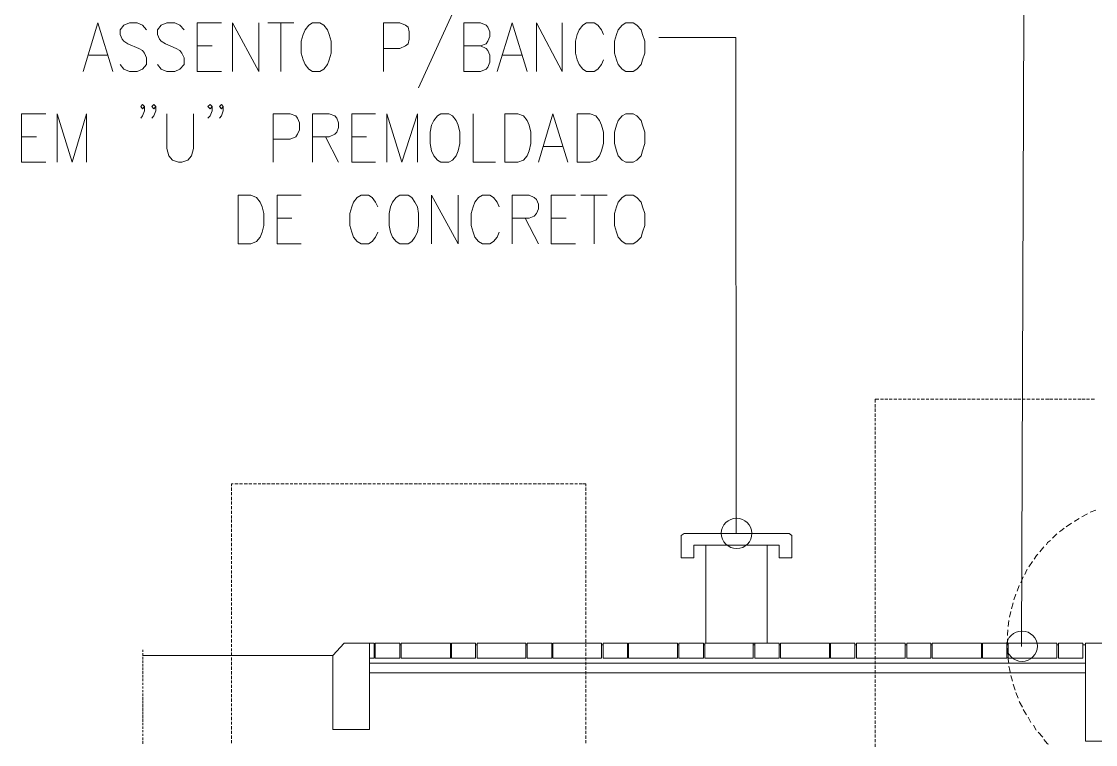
# Model space of a CAD drawing. Header units: millimetres. Extents: x 2928 to 3112, y 1220 to 1280.
# Drawn here: x 3052.144 to 3056.533, y 1233.968 to 1236.924 of the extents above; entities that cross this region are included whole.
import ezdxf

# ---------------------------------------------------------------- set-up
doc = ezdxf.new("R2010")
doc.units = ezdxf.units.MM

msp = doc.modelspace()

# ---------------------------------------------------------------- linework, layer by layer
at = {"color": 253, "linetype": 'Continuous', "lineweight": 5, "true_color": 0x9a9a9a}
for points in [[(3056.23129, 1234.36865), (3056.24452, 1238.05374), (3055.91207, 1238.05374)], [(3055.06522, 1234.83011), (3055.06357, 1236.8579), (3054.74931, 1236.8579)]]:
    msp.add_lwpolyline(points, dxfattribs=at)
at = {"color": 7, "linetype": 'Continuous', "lineweight": 20, "true_color": 0x000007}
for points in [[(3053.90578, 1236.95714), (3053.76684, 1236.65281), (3053.76684, 1236.65281)], [(3052.39569, 1236.71897), (3052.45689, 1236.9191), (3052.51808, 1236.71897)], [(3052.65536, 1236.88933), (3052.63882, 1236.90918), (3052.61732, 1236.9191), (3052.5859, 1236.9191), (3052.56274, 1236.90918), (3052.54785, 1236.88933), (3052.54785, 1236.87113), (3052.55612, 1236.85129), (3052.56274, 1236.84302), (3052.57928, 1236.83309), (3052.62394, 1236.81324), (3052.63882, 1236.80497), (3052.64709, 1236.79505), (3052.65536, 1236.7752), (3052.65536, 1236.74874), (3052.63882, 1236.72889), (3052.61732, 1236.71897), (3052.5859, 1236.71897), (3052.56274, 1236.72889), (3052.54785, 1236.74874)], [(3052.80918, 1236.88933), (3052.79099, 1236.90918), (3052.77114, 1236.9191), (3052.73806, 1236.9191), (3052.71491, 1236.90918), (3052.70002, 1236.88933), (3052.70002, 1236.87113), (3052.70829, 1236.85129), (3052.71491, 1236.84302), (3052.7331, 1236.83309), (3052.7761, 1236.81324), (3052.79099, 1236.80497), (3052.79926, 1236.79505), (3052.80918, 1236.7752), (3052.80918, 1236.74874), (3052.79099, 1236.72889), (3052.77114, 1236.71897), (3052.73806, 1236.71897), (3052.71491, 1236.72889), (3052.70002, 1236.74874)], [(3052.86211, 1236.71897), (3052.86211, 1236.9191), (3052.96135, 1236.9191)], [(3053.00601, 1236.71897), (3053.00601, 1236.9191), (3053.11352, 1236.71897), (3053.11352, 1236.9191)], [(3053.15156, 1236.9191), (3053.25742, 1236.9191), (3053.25742, 1236.9191)], [(3053.20449, 1236.9191), (3053.20449, 1236.71897), (3053.20449, 1236.71897)], [(3053.62295, 1236.71897), (3053.62295, 1236.9191), (3053.69076, 1236.9191), (3053.71392, 1236.90918), (3053.72384, 1236.90091), (3053.7288, 1236.88106), (3053.7288, 1236.85129), (3053.72384, 1236.83309), (3053.71392, 1236.82482), (3053.69076, 1236.81324), (3053.62295, 1236.81324)], [(3054.0199, 1236.82482), (3054.04306, 1236.81324), (3054.04968, 1236.80497), (3054.05795, 1236.78678), (3054.05795, 1236.75701), (3054.04968, 1236.73716), (3054.04306, 1236.72889), (3054.0199, 1236.71897), (3053.95209, 1236.71897), (3053.95209, 1236.9191), (3054.0199, 1236.9191), (3054.04306, 1236.90918), (3054.04968, 1236.90091), (3054.05795, 1236.88106), (3054.05795, 1236.86286), (3054.04968, 1236.84302), (3054.04306, 1236.83309), (3054.0199, 1236.82482), (3053.95209, 1236.82482)], [(3054.08772, 1236.71897), (3054.14892, 1236.9191), (3054.21011, 1236.71897)], [(3054.24815, 1236.71897), (3054.24815, 1236.9191), (3054.35401, 1236.71897), (3054.35401, 1236.9191)], [(3054.52272, 1236.87113), (3054.51445, 1236.88933), (3054.49956, 1236.90918), (3054.48467, 1236.9191), (3054.45325, 1236.9191), (3054.43836, 1236.90918), (3054.42348, 1236.88933), (3054.41521, 1236.87113), (3054.40859, 1236.84302), (3054.40859, 1236.79505), (3054.41521, 1236.76693), (3054.42348, 1236.74874), (3054.43836, 1236.72889), (3054.45325, 1236.71897), (3054.48467, 1236.71897), (3054.49956, 1236.72889), (3054.51445, 1236.74874), (3054.52272, 1236.76693)], [(3052.86211, 1236.82482), (3052.92331, 1236.82482), (3052.92331, 1236.82482)], [(3052.41884, 1236.78678), (3052.49493, 1236.78678), (3052.49493, 1236.78678)], [(3054.11087, 1236.78678), (3054.18696, 1236.78678), (3054.18696, 1236.78678)], [(3052.86211, 1236.71897), (3052.96135, 1236.71897), (3052.96135, 1236.71897)], [(3052.64709, 1236.57672), (3052.63882, 1236.5668), (3052.63221, 1236.57672), (3052.63882, 1236.58499), (3052.64709, 1236.57672), (3052.64709, 1236.55853), (3052.63882, 1236.53868), (3052.63221, 1236.52876)], [(3052.69341, 1236.57672), (3052.68514, 1236.5668), (3052.67687, 1236.57672), (3052.68514, 1236.58499), (3052.69341, 1236.57672), (3052.69341, 1236.55853), (3052.68514, 1236.53868), (3052.67687, 1236.52876)], [(3052.92331, 1236.57672), (3052.91504, 1236.5668), (3052.90512, 1236.57672), (3052.91504, 1236.58499), (3052.92331, 1236.57672), (3052.92331, 1236.55853), (3052.91504, 1236.53868), (3052.90512, 1236.52876)], [(3052.96797, 1236.57672), (3052.96135, 1236.5668), (3052.95308, 1236.57672), (3052.96135, 1236.58499), (3052.96797, 1236.57672), (3052.96797, 1236.55853), (3052.96135, 1236.53868), (3052.95308, 1236.52876)], [(3052.14428, 1236.34847), (3052.14428, 1236.54695), (3052.24352, 1236.54695)], [(3052.28983, 1236.34847), (3052.28983, 1236.54695), (3052.35103, 1236.34847), (3052.41057, 1236.54695), (3052.41057, 1236.34847)], [(3052.73806, 1236.54695), (3052.73806, 1236.40471), (3052.74633, 1236.37494), (3052.76122, 1236.35674), (3052.78603, 1236.34847), (3052.79926, 1236.34847), (3052.82407, 1236.35674), (3052.83896, 1236.37494), (3052.84723, 1236.40471), (3052.84723, 1236.54695)], [(3053.17306, 1236.34847), (3053.17306, 1236.54695), (3053.24253, 1236.54695), (3053.26569, 1236.53868), (3053.2723, 1236.52876), (3053.28057, 1236.50891), (3053.28057, 1236.48079), (3053.2723, 1236.4626), (3053.26569, 1236.45267), (3053.24253, 1236.44275), (3053.17306, 1236.44275)], [(3053.3335, 1236.34847), (3053.3335, 1236.54695), (3053.40131, 1236.54695), (3053.42447, 1236.53868), (3053.43274, 1236.52876), (3053.43935, 1236.50891), (3053.43935, 1236.49072), (3053.43274, 1236.47087), (3053.42447, 1236.4626), (3053.40131, 1236.45267), (3053.3335, 1236.45267)], [(3053.49394, 1236.34847), (3053.49394, 1236.54695), (3053.59152, 1236.54695)], [(3053.63783, 1236.34847), (3053.63783, 1236.54695), (3053.69903, 1236.34847), (3053.76188, 1236.54695), (3053.76188, 1236.34847)], [(3053.99013, 1236.54695), (3053.99013, 1236.34847), (3054.0811, 1236.34847)], [(3054.25642, 1236.34847), (3054.31597, 1236.54695), (3054.37717, 1236.34847)], [(3052.14428, 1236.45267), (3052.20548, 1236.45267), (3052.20548, 1236.45267)], [(3053.38643, 1236.45267), (3053.43935, 1236.34847), (3053.43935, 1236.34847)], [(3053.49394, 1236.45267), (3053.55348, 1236.45267), (3053.55348, 1236.45267)], [(3054.27793, 1236.41298), (3054.35401, 1236.41298), (3054.35401, 1236.41298)], [(3052.14428, 1236.34847), (3052.24352, 1236.34847), (3052.24352, 1236.34847)], [(3053.49394, 1236.34847), (3053.59152, 1236.34847), (3053.59152, 1236.34847)], [(3053.1896, 1236.01437), (3053.1896, 1236.2145), (3053.28719, 1236.2145)], [(3053.59979, 1236.16653), (3053.59152, 1236.18473), (3053.57664, 1236.20458), (3053.56175, 1236.2145), (3053.53198, 1236.2145), (3053.51544, 1236.20458), (3053.50055, 1236.18473), (3053.49394, 1236.16653), (3053.48567, 1236.13842), (3053.48567, 1236.09045), (3053.49394, 1236.06233), (3053.50055, 1236.04249), (3053.51544, 1236.02429), (3053.53198, 1236.01437), (3053.56175, 1236.01437), (3053.57664, 1236.02429), (3053.59152, 1236.04249), (3053.59979, 1236.06233)], [(3053.81977, 1236.01437), (3053.81977, 1236.2145), (3053.92893, 1236.01437), (3053.92893, 1236.2145)], [(3054.09599, 1236.16653), (3054.08772, 1236.18473), (3054.07283, 1236.20458), (3054.05795, 1236.2145), (3054.02817, 1236.2145), (3054.01163, 1236.20458), (3053.99675, 1236.18473), (3053.99013, 1236.16653), (3053.98186, 1236.13842), (3053.98186, 1236.09045), (3053.99013, 1236.06233), (3053.99675, 1236.04249), (3054.01163, 1236.02429), (3054.02817, 1236.01437), (3054.05795, 1236.01437), (3054.07283, 1236.02429), (3054.08772, 1236.04249), (3054.09599, 1236.06233)], [(3054.14892, 1236.01437), (3054.14892, 1236.2145), (3054.21838, 1236.2145), (3054.23988, 1236.20458), (3054.24815, 1236.19631), (3054.25642, 1236.17646), (3054.25642, 1236.15826), (3054.24815, 1236.13842), (3054.23988, 1236.12849), (3054.21838, 1236.12022), (3054.14892, 1236.12022)], [(3054.30935, 1236.01437), (3054.30935, 1236.2145), (3054.40859, 1236.2145)], [(3054.43009, 1236.2145), (3054.5376, 1236.2145), (3054.5376, 1236.2145)], [(3054.48467, 1236.2145), (3054.48467, 1236.01437), (3054.48467, 1236.01437)], [(3053.1896, 1236.12022), (3053.24915, 1236.12022), (3053.24915, 1236.12022)], [(3054.20184, 1236.12022), (3054.25642, 1236.01437), (3054.25642, 1236.01437)], [(3054.30935, 1236.12022), (3054.37055, 1236.12022), (3054.37055, 1236.12022)], [(3053.1896, 1236.01437), (3053.28719, 1236.01437), (3053.28719, 1236.01437)], [(3054.30935, 1236.01437), (3054.40859, 1236.01437), (3054.40859, 1236.01437)], [(3055.63254, 1235.366), (3055.63254, 1235.37924), (3055.64743, 1235.37924)], [(3055.65404, 1235.37924), (3055.66728, 1235.37924), (3055.66728, 1235.37924)], [(3055.67224, 1235.37924), (3055.68382, 1235.37924), (3055.68382, 1235.37924)], [(3055.69043, 1235.37924), (3055.70201, 1235.37924), (3055.70201, 1235.37924)], [(3055.70863, 1235.37924), (3055.72186, 1235.37924), (3055.72186, 1235.37924)], [(3055.72847, 1235.37924), (3055.74005, 1235.37924), (3055.74005, 1235.37924)], [(3055.74667, 1235.37924), (3055.7599, 1235.37924), (3055.7599, 1235.37924)], [(3055.76652, 1235.37924), (3055.77809, 1235.37924), (3055.77809, 1235.37924)], [(3055.78471, 1235.37924), (3055.79794, 1235.37924), (3055.79794, 1235.37924)], [(3055.80456, 1235.37924), (3055.81448, 1235.37924), (3055.81448, 1235.37924)], [(3055.8211, 1235.37924), (3055.83433, 1235.37924), (3055.83433, 1235.37924)], [(3055.84095, 1235.37924), (3055.85252, 1235.37924), (3055.85252, 1235.37924)], [(3055.85914, 1235.37924), (3055.87237, 1235.37924), (3055.87237, 1235.37924)], [(3055.87899, 1235.37924), (3055.89056, 1235.37924), (3055.89056, 1235.37924)], [(3055.89718, 1235.37924), (3055.91041, 1235.37924), (3055.91041, 1235.37924)], [(3055.91703, 1235.37924), (3055.92861, 1235.37924), (3055.92861, 1235.37924)], [(3055.93522, 1235.37924), (3055.9468, 1235.37924), (3055.9468, 1235.37924)], [(3055.95176, 1235.37924), (3055.96499, 1235.37924), (3055.96499, 1235.37924)], [(3055.97161, 1235.37924), (3055.98484, 1235.37924), (3055.98484, 1235.37924)], [(3055.9898, 1235.37924), (3056.00304, 1235.37924), (3056.00304, 1235.37924)], [(3056.00965, 1235.37924), (3056.02288, 1235.37924), (3056.02288, 1235.37924)], [(3056.02785, 1235.37924), (3056.04108, 1235.37924), (3056.04108, 1235.37924)], [(3056.04769, 1235.37924), (3056.06093, 1235.37924), (3056.06093, 1235.37924)], [(3056.06754, 1235.37924), (3056.07747, 1235.37924), (3056.07747, 1235.37924)], [(3056.08408, 1235.37924), (3056.09566, 1235.37924), (3056.09566, 1235.37924)], [(3056.10228, 1235.37924), (3056.11551, 1235.37924), (3056.11551, 1235.37924)], [(3056.12212, 1235.37924), (3056.1337, 1235.37924), (3056.1337, 1235.37924)], [(3056.14032, 1235.37924), (3056.15355, 1235.37924), (3056.15355, 1235.37924)], [(3056.16017, 1235.37924), (3056.1734, 1235.37924), (3056.1734, 1235.37924)], [(3056.17836, 1235.37924), (3056.19159, 1235.37924), (3056.19159, 1235.37924)], [(3056.19821, 1235.37924), (3056.21144, 1235.37924), (3056.21144, 1235.37924)], [(3056.21475, 1235.37924), (3056.22798, 1235.37924), (3056.22798, 1235.37924)], [(3056.23459, 1235.37924), (3056.24617, 1235.37924), (3056.24617, 1235.37924)], [(3056.25279, 1235.37924), (3056.26602, 1235.37924), (3056.26602, 1235.37924)], [(3056.27264, 1235.37924), (3056.28421, 1235.37924), (3056.28421, 1235.37924)], [(3056.29083, 1235.37924), (3056.30406, 1235.37924), (3056.30406, 1235.37924)], [(3056.31068, 1235.37924), (3056.32226, 1235.37924), (3056.32226, 1235.37924)], [(3056.32887, 1235.37924), (3056.3421, 1235.37924), (3056.3421, 1235.37924)], [(3056.34541, 1235.37924), (3056.35864, 1235.37924), (3056.35864, 1235.37924)], [(3056.36526, 1235.37924), (3056.37849, 1235.37924), (3056.37849, 1235.37924)], [(3056.38511, 1235.37924), (3056.39669, 1235.37924), (3056.39669, 1235.37924)], [(3056.4033, 1235.37924), (3056.41653, 1235.37924), (3056.41653, 1235.37924)], [(3056.42315, 1235.37924), (3056.43473, 1235.37924), (3056.43473, 1235.37924)], [(3056.44134, 1235.37924), (3056.45457, 1235.37924), (3056.45457, 1235.37924)], [(3056.46119, 1235.37924), (3056.47277, 1235.37924), (3056.47277, 1235.37924)], [(3056.47773, 1235.37924), (3056.49096, 1235.37924), (3056.49096, 1235.37924)], [(3056.49592, 1235.37924), (3056.50916, 1235.37924), (3056.50916, 1235.37924)], [(3056.51577, 1235.37924), (3056.529, 1235.37924), (3056.529, 1235.37924)], [(3055.63254, 1235.34616), (3055.63254, 1235.35939), (3055.63254, 1235.35939)], [(3055.63254, 1235.32796), (3055.63254, 1235.34119), (3055.63254, 1235.34119)], [(3055.63254, 1235.30811), (3055.63254, 1235.32135), (3055.63254, 1235.32135)], [(3055.63254, 1235.28992), (3055.63254, 1235.3015), (3055.63254, 1235.3015)], [(3055.63254, 1235.27338), (3055.63254, 1235.2833), (3055.63254, 1235.2833)], [(3055.63254, 1235.25353), (3055.63254, 1235.26676), (3055.63254, 1235.26676)], [(3055.63254, 1235.23534), (3055.63254, 1235.24692), (3055.63254, 1235.24692)], [(3055.63254, 1235.21549), (3055.63254, 1235.22872), (3055.63254, 1235.22872)], [(3055.63254, 1235.19564), (3055.63254, 1235.20888), (3055.63254, 1235.20888)], [(3055.63254, 1235.17745), (3055.63254, 1235.19068), (3055.63254, 1235.19068)], [(3055.63254, 1235.1576), (3055.63254, 1235.17083), (3055.63254, 1235.17083)], [(3055.63254, 1235.14106), (3055.63254, 1235.15264), (3055.63254, 1235.15264)], [(3055.63254, 1235.12287), (3055.63254, 1235.13445), (3055.63254, 1235.13445)], [(3055.63254, 1235.10302), (3055.63254, 1235.11625), (3055.63254, 1235.11625)], [(3055.63254, 1235.08483), (3055.63254, 1235.0964), (3055.63254, 1235.0964)], [(3055.63254, 1235.06498), (3055.63254, 1235.07821), (3055.63254, 1235.07821)], [(3053.0027, 1235.02363), (3053.0027, 1235.03355), (3053.00932, 1235.03355)], [(3053.01593, 1235.03355), (3053.02917, 1235.03355), (3053.02917, 1235.03355)], [(3053.03578, 1235.03355), (3053.04736, 1235.03355), (3053.04736, 1235.03355)], [(3053.05397, 1235.03355), (3053.06721, 1235.03355), (3053.06721, 1235.03355)], [(3053.07382, 1235.03355), (3053.0854, 1235.03355), (3053.0854, 1235.03355)], [(3053.09202, 1235.03355), (3053.10525, 1235.03355), (3053.10525, 1235.03355)], [(3053.11186, 1235.03355), (3053.12179, 1235.03355), (3053.12179, 1235.03355)], [(3053.1284, 1235.03355), (3053.14164, 1235.03355), (3053.14164, 1235.03355)], [(3053.1466, 1235.03355), (3053.15983, 1235.03355), (3053.15983, 1235.03355)], [(3053.16645, 1235.03355), (3053.17968, 1235.03355), (3053.17968, 1235.03355)], [(3053.18464, 1235.03355), (3053.19787, 1235.03355), (3053.19787, 1235.03355)], [(3053.20449, 1235.03355), (3053.21772, 1235.03355), (3053.21772, 1235.03355)], [(3053.22268, 1235.03355), (3053.23591, 1235.03355), (3053.23591, 1235.03355)], [(3053.24253, 1235.03355), (3053.25245, 1235.03355), (3053.25245, 1235.03355)], [(3053.25907, 1235.03355), (3053.2723, 1235.03355), (3053.2723, 1235.03355)], [(3053.27892, 1235.03355), (3053.2905, 1235.03355), (3053.2905, 1235.03355)], [(3053.29711, 1235.03355), (3053.31034, 1235.03355), (3053.31034, 1235.03355)], [(3053.31696, 1235.03355), (3053.32854, 1235.03355), (3053.32854, 1235.03355)], [(3053.33515, 1235.03355), (3053.34838, 1235.03355), (3053.34838, 1235.03355)], [(3053.355, 1235.03355), (3053.36823, 1235.03355), (3053.36823, 1235.03355)], [(3053.37319, 1235.03355), (3053.38477, 1235.03355), (3053.38477, 1235.03355)], [(3053.39139, 1235.03355), (3053.40297, 1235.03355), (3053.40297, 1235.03355)], [(3053.40958, 1235.03355), (3053.42281, 1235.03355), (3053.42281, 1235.03355)], [(3053.42943, 1235.03355), (3053.44101, 1235.03355), (3053.44101, 1235.03355)], [(3053.44762, 1235.03355), (3053.46086, 1235.03355), (3053.46086, 1235.03355)], [(3053.46747, 1235.03355), (3053.47905, 1235.03355), (3053.47905, 1235.03355)], [(3053.48567, 1235.03355), (3053.4989, 1235.03355), (3053.4989, 1235.03355)], [(3053.50551, 1235.03355), (3053.51544, 1235.03355), (3053.51544, 1235.03355)], [(3053.52205, 1235.03355), (3053.53529, 1235.03355), (3053.53529, 1235.03355)], [(3053.54025, 1235.03355), (3053.55348, 1235.03355), (3053.55348, 1235.03355)], [(3053.5601, 1235.03355), (3053.57333, 1235.03355), (3053.57333, 1235.03355)], [(3053.57994, 1235.03355), (3053.59152, 1235.03355), (3053.59152, 1235.03355)], [(3053.59814, 1235.03355), (3053.61137, 1235.03355), (3053.61137, 1235.03355)], [(3053.61798, 1235.03355), (3053.62956, 1235.03355), (3053.62956, 1235.03355)], [(3053.63618, 1235.03355), (3053.6461, 1235.03355), (3053.6461, 1235.03355)], [(3053.65272, 1235.03355), (3053.66595, 1235.03355), (3053.66595, 1235.03355)], [(3053.67257, 1235.03355), (3053.6858, 1235.03355), (3053.6858, 1235.03355)], [(3053.69076, 1235.03355), (3053.70399, 1235.03355), (3053.70399, 1235.03355)], [(3053.71061, 1235.03355), (3053.72384, 1235.03355), (3053.72384, 1235.03355)], [(3053.7288, 1235.03355), (3053.74203, 1235.03355), (3053.74203, 1235.03355)], [(3053.74865, 1235.03355), (3053.76188, 1235.03355), (3053.76188, 1235.03355)], [(3053.76684, 1235.03355), (3053.77842, 1235.03355), (3053.77842, 1235.03355)], [(3053.78504, 1235.03355), (3053.79662, 1235.03355), (3053.79662, 1235.03355)], [(3053.80323, 1235.03355), (3053.81646, 1235.03355), (3053.81646, 1235.03355)], [(3053.82308, 1235.03355), (3053.83466, 1235.03355), (3053.83466, 1235.03355)], [(3053.84127, 1235.03355), (3053.85451, 1235.03355), (3053.85451, 1235.03355)], [(3053.86112, 1235.03355), (3053.8727, 1235.03355), (3053.8727, 1235.03355)], [(3053.87932, 1235.03355), (3053.89255, 1235.03355), (3053.89255, 1235.03355)], [(3053.89916, 1235.03355), (3053.90909, 1235.03355), (3053.90909, 1235.03355)], [(3053.9157, 1235.03355), (3053.92893, 1235.03355), (3053.92893, 1235.03355)], [(3053.93555, 1235.03355), (3053.94713, 1235.03355), (3053.94713, 1235.03355)], [(3053.95374, 1235.03355), (3053.96698, 1235.03355), (3053.96698, 1235.03355)], [(3053.97359, 1235.03355), (3053.98517, 1235.03355), (3053.98517, 1235.03355)], [(3053.99179, 1235.03355), (3054.00502, 1235.03355), (3054.00502, 1235.03355)], [(3054.01163, 1235.03355), (3054.02321, 1235.03355), (3054.02321, 1235.03355)], [(3054.02983, 1235.03355), (3054.04141, 1235.03355), (3054.04141, 1235.03355)], [(3054.04637, 1235.03355), (3054.0596, 1235.03355), (3054.0596, 1235.03355)], [(3054.06622, 1235.03355), (3054.07945, 1235.03355), (3054.07945, 1235.03355)], [(3054.08441, 1235.03355), (3054.09764, 1235.03355), (3054.09764, 1235.03355)], [(3054.10426, 1235.03355), (3054.11749, 1235.03355), (3054.11749, 1235.03355)], [(3054.12245, 1235.03355), (3054.13568, 1235.03355), (3054.13568, 1235.03355)], [(3054.1423, 1235.03355), (3054.15553, 1235.03355), (3054.15553, 1235.03355)], [(3054.16215, 1235.03355), (3054.17207, 1235.03355), (3054.17207, 1235.03355)], [(3054.17869, 1235.03355), (3054.19026, 1235.03355), (3054.19026, 1235.03355)], [(3054.19688, 1235.03355), (3054.21011, 1235.03355), (3054.21011, 1235.03355)], [(3054.21673, 1235.03355), (3054.22831, 1235.03355), (3054.22831, 1235.03355)], [(3054.23492, 1235.03355), (3054.24815, 1235.03355), (3054.24815, 1235.03355)], [(3054.25477, 1235.03355), (3054.268, 1235.03355), (3054.268, 1235.03355)], [(3054.27296, 1235.03355), (3054.2862, 1235.03355), (3054.2862, 1235.03355)], [(3054.29281, 1235.03355), (3054.30604, 1235.03355), (3054.30604, 1235.03355)], [(3054.30935, 1235.03355), (3054.32258, 1235.03355), (3054.32258, 1235.03355)], [(3054.3292, 1235.03355), (3054.34078, 1235.03355), (3054.34078, 1235.03355)], [(3054.34739, 1235.03355), (3054.36063, 1235.03355), (3054.36063, 1235.03355)], [(3054.36724, 1235.03355), (3054.37882, 1235.03355), (3054.37882, 1235.03355)], [(3054.38544, 1235.03355), (3054.39867, 1235.03355), (3054.39867, 1235.03355)], [(3054.40528, 1235.03355), (3054.41686, 1235.03355), (3054.41686, 1235.03355)], [(3054.42348, 1235.03355), (3054.43671, 1235.03355), (3054.43671, 1235.03355)], [(3054.44002, 1235.03355), (3054.44994, 1235.03355), (3054.44994, 1235.03355)], [(3054.44994, 1235.03355), (3054.44994, 1235.02363), (3054.44994, 1235.02363)], [(3055.63254, 1235.04678), (3055.63254, 1235.05836), (3055.63254, 1235.05836)], [(3055.63254, 1235.02694), (3055.63254, 1235.04017), (3055.63254, 1235.04017)], [(3053.0027, 1235.00543), (3053.0027, 1235.01867), (3053.0027, 1235.01867)], [(3053.0027, 1234.98724), (3053.0027, 1234.99882), (3053.0027, 1234.99882)], [(3054.44994, 1235.01867), (3054.44994, 1235.00543), (3054.44994, 1235.00543)], [(3054.44994, 1234.99882), (3054.44994, 1234.98724), (3054.44994, 1234.98724)], [(3055.63254, 1235.0104), (3055.63254, 1235.02032), (3055.63254, 1235.02032)], [(3055.63254, 1234.99055), (3055.63254, 1235.00378), (3055.63254, 1235.00378)], [(3055.63254, 1234.97235), (3055.63254, 1234.98393), (3055.63254, 1234.98393)], [(3053.0027, 1234.96739), (3053.0027, 1234.98062), (3053.0027, 1234.98062)], [(3053.0027, 1234.9492), (3053.0027, 1234.96078), (3053.0027, 1234.96078)], [(3053.0027, 1234.92935), (3053.0027, 1234.94258), (3053.0027, 1234.94258)], [(3054.44994, 1234.98062), (3054.44994, 1234.96739), (3054.44994, 1234.96739)], [(3054.44994, 1234.96078), (3054.44994, 1234.9492), (3054.44994, 1234.9492)], [(3054.44994, 1234.94258), (3054.44994, 1234.92935), (3054.44994, 1234.92935)], [(3055.63254, 1234.95251), (3055.63254, 1234.96574), (3055.63254, 1234.96574)], [(3055.63254, 1234.93431), (3055.63254, 1234.94589), (3055.63254, 1234.94589)], [(3053.0027, 1234.91116), (3053.0027, 1234.92274), (3053.0027, 1234.92274)], [(3053.0027, 1234.89131), (3053.0027, 1234.90454), (3053.0027, 1234.90454)], [(3054.44994, 1234.92274), (3054.44994, 1234.91116), (3054.44994, 1234.91116)], [(3054.44994, 1234.90454), (3054.44994, 1234.89131), (3054.44994, 1234.89131)], [(3055.63254, 1234.91447), (3055.63254, 1234.9277), (3055.63254, 1234.9277)], [(3055.63254, 1234.89627), (3055.63254, 1234.90785), (3055.63254, 1234.90785)], [(3056.50089, 1234.91116), (3056.47773, 1234.89793), (3056.47773, 1234.89793)], [(3056.53397, 1234.92604), (3056.51081, 1234.91777), (3056.51081, 1234.91777)], [(3053.0027, 1234.87477), (3053.0027, 1234.888), (3053.0027, 1234.888)], [(3053.0027, 1234.85492), (3053.0027, 1234.86815), (3053.0027, 1234.86815)], [(3053.0027, 1234.83673), (3053.0027, 1234.84996), (3053.0027, 1234.84996)], [(3054.44994, 1234.888), (3054.44994, 1234.87477), (3054.44994, 1234.87477)], [(3054.44994, 1234.86815), (3054.44994, 1234.85492), (3054.44994, 1234.85492)], [(3054.44994, 1234.84996), (3054.44994, 1234.83673), (3054.44994, 1234.83673)], [(3055.63254, 1234.87808), (3055.63254, 1234.88966), (3055.63254, 1234.88966)], [(3055.63254, 1234.85988), (3055.63254, 1234.87312), (3055.63254, 1234.87312)], [(3055.63254, 1234.84004), (3055.63254, 1234.85327), (3055.63254, 1234.85327)], [(3056.40496, 1234.85161), (3056.39007, 1234.84004), (3056.38511, 1234.83673)], [(3056.43473, 1234.87312), (3056.41323, 1234.85823), (3056.41323, 1234.85823)], [(3056.46615, 1234.89131), (3056.44796, 1234.88139), (3056.4463, 1234.88139)], [(3053.0027, 1234.81688), (3053.0027, 1234.83011), (3053.0027, 1234.83011)], [(3053.0027, 1234.79869), (3053.0027, 1234.81192), (3053.0027, 1234.81192)], [(3054.44994, 1234.83011), (3054.44994, 1234.81688), (3054.44994, 1234.81688)], [(3054.44994, 1234.81192), (3054.44994, 1234.79869), (3054.44994, 1234.79869)], [(3055.63254, 1234.82184), (3055.63254, 1234.83507), (3055.63254, 1234.83507)], [(3055.63254, 1234.80199), (3055.63254, 1234.81523), (3055.63254, 1234.81523)], [(3056.37518, 1234.82846), (3056.35699, 1234.81192), (3056.35699, 1234.81192)], [(3053.0027, 1234.77884), (3053.0027, 1234.79207), (3053.0027, 1234.79207)], [(3053.0027, 1234.76064), (3053.0027, 1234.77222), (3053.0027, 1234.77222)], [(3054.44994, 1234.79207), (3054.44994, 1234.77884), (3054.44994, 1234.77884)], [(3054.44994, 1234.77222), (3054.44994, 1234.76064), (3054.44994, 1234.76064)], [(3055.63254, 1234.7838), (3055.63254, 1234.79703), (3055.63254, 1234.79703)], [(3055.63254, 1234.76395), (3055.63254, 1234.77718), (3055.63254, 1234.77718)], [(3056.32226, 1234.77553), (3056.30572, 1234.75568), (3056.30572, 1234.75568)], [(3056.34872, 1234.80199), (3056.33714, 1234.79372), (3056.33218, 1234.7838)], [(3053.0027, 1234.7441), (3053.0027, 1234.75403), (3053.0027, 1234.75403)], [(3053.0027, 1234.72426), (3053.0027, 1234.73749), (3053.0027, 1234.73749)], [(3053.0027, 1234.70606), (3053.0027, 1234.71764), (3053.0027, 1234.71764)], [(3054.44994, 1234.75403), (3054.44994, 1234.7441), (3054.44994, 1234.7441)], [(3054.44994, 1234.73749), (3054.44994, 1234.72426), (3054.44994, 1234.72426)], [(3054.44994, 1234.71764), (3054.44994, 1234.70606), (3054.44994, 1234.70606)], [(3055.63254, 1234.74741), (3055.63254, 1234.75899), (3055.63254, 1234.75899)], [(3055.63254, 1234.72922), (3055.63254, 1234.7408), (3055.63254, 1234.7408)], [(3055.63254, 1234.70937), (3055.63254, 1234.7226), (3055.63254, 1234.7226)], [(3056.29745, 1234.74576), (3056.29248, 1234.7408), (3056.28256, 1234.72591)], [(3053.0027, 1234.68621), (3053.0027, 1234.69945), (3053.0027, 1234.69945)], [(3053.0027, 1234.66637), (3053.0027, 1234.6796), (3053.0027, 1234.6796)], [(3054.44994, 1234.69945), (3054.44994, 1234.68621), (3054.44994, 1234.68621)], [(3054.44994, 1234.6796), (3054.44994, 1234.66637), (3054.44994, 1234.66637)], [(3055.63254, 1234.69118), (3055.63254, 1234.70275), (3055.63254, 1234.70275)], [(3055.63254, 1234.67133), (3055.63254, 1234.68456), (3055.63254, 1234.68456)], [(3056.25444, 1234.68456), (3056.25279, 1234.68125), (3056.24452, 1234.66306)], [(3056.27594, 1234.71599), (3056.26106, 1234.69448), (3056.26106, 1234.69448)], [(3053.0027, 1234.64817), (3053.0027, 1234.6614), (3053.0027, 1234.6614)], [(3053.0027, 1234.62833), (3053.0027, 1234.64156), (3053.0027, 1234.64156)], [(3054.44994, 1234.6614), (3054.44994, 1234.64817), (3054.44994, 1234.64817)], [(3054.44994, 1234.64156), (3054.44994, 1234.62833), (3054.44994, 1234.62833)], [(3055.63254, 1234.65313), (3055.63254, 1234.66471), (3055.63254, 1234.66471)], [(3055.63254, 1234.63329), (3055.63254, 1234.64652), (3055.63254, 1234.64652)], [(3056.2379, 1234.65313), (3056.22798, 1234.62833), (3056.22798, 1234.62833)], [(3053.0027, 1234.61179), (3053.0027, 1234.62336), (3053.0027, 1234.62336)], [(3053.0027, 1234.59359), (3053.0027, 1234.60517), (3053.0027, 1234.60517)], [(3053.0027, 1234.57374), (3053.0027, 1234.58698), (3053.0027, 1234.58698)], [(3054.44994, 1234.62336), (3054.44994, 1234.61179), (3054.44994, 1234.61179)], [(3054.44994, 1234.60517), (3054.44994, 1234.59359), (3054.44994, 1234.59359)], [(3054.44994, 1234.58698), (3054.44994, 1234.57374), (3054.44994, 1234.57374)], [(3055.63254, 1234.61344), (3055.63254, 1234.62667), (3055.63254, 1234.62667)], [(3055.63254, 1234.5969), (3055.63254, 1234.61013), (3055.63254, 1234.61013)], [(3055.63254, 1234.57871), (3055.63254, 1234.59028), (3055.63254, 1234.59028)], [(3056.22136, 1234.6184), (3056.21309, 1234.59525), (3056.21309, 1234.59525)], [(3053.0027, 1234.55555), (3053.0027, 1234.56713), (3053.0027, 1234.56713)], [(3053.0027, 1234.5357), (3053.0027, 1234.54893), (3053.0027, 1234.54893)], [(3054.44994, 1234.56713), (3054.44994, 1234.55555), (3054.44994, 1234.55555)], [(3054.44994, 1234.54893), (3054.44994, 1234.5357), (3054.44994, 1234.5357)], [(3055.63254, 1234.55886), (3055.63254, 1234.57209), (3055.63254, 1234.57209)], [(3055.63254, 1234.54066), (3055.63254, 1234.55224), (3055.63254, 1234.55224)], [(3056.19655, 1234.54728), (3056.18994, 1234.52247), (3056.18994, 1234.52247)], [(3056.20813, 1234.58201), (3056.19986, 1234.55886), (3056.19986, 1234.55886)], [(3053.0027, 1234.51751), (3053.0027, 1234.52909), (3053.0027, 1234.52909)], [(3053.0027, 1234.49766), (3053.0027, 1234.51089), (3053.0027, 1234.51089)], [(3054.44994, 1234.52909), (3054.44994, 1234.51751), (3054.44994, 1234.51751)], [(3054.44994, 1234.51089), (3054.44994, 1234.49766), (3054.44994, 1234.49766)], [(3055.63254, 1234.52082), (3055.63254, 1234.53405), (3055.63254, 1234.53405)], [(3055.63254, 1234.50262), (3055.63254, 1234.5142), (3055.63254, 1234.5142)], [(3056.18663, 1234.51089), (3056.18167, 1234.48774), (3056.18167, 1234.48774)], [(3053.0027, 1234.48112), (3053.0027, 1234.49104), (3053.0027, 1234.49104)], [(3053.0027, 1234.46127), (3053.0027, 1234.4745), (3053.0027, 1234.4745)], [(3053.0027, 1234.44308), (3053.0027, 1234.45466), (3053.0027, 1234.45466)], [(3054.44994, 1234.49104), (3054.44994, 1234.48112), (3054.44994, 1234.48112)], [(3054.44994, 1234.4745), (3054.44994, 1234.46127), (3054.44994, 1234.46127)], [(3054.44994, 1234.45466), (3054.44994, 1234.44308), (3054.44994, 1234.44308)], [(3055.63254, 1234.48277), (3055.63254, 1234.49601), (3055.63254, 1234.49601)], [(3055.63254, 1234.46623), (3055.63254, 1234.47947), (3055.63254, 1234.47947)], [(3055.63254, 1234.44639), (3055.63254, 1234.45962), (3055.63254, 1234.45962)], [(3056.17836, 1234.4745), (3056.1767, 1234.44969), (3056.1767, 1234.44969)], [(3053.0027, 1234.42323), (3053.0027, 1234.43646), (3053.0027, 1234.43646)], [(3053.0027, 1234.40504), (3053.0027, 1234.41661), (3053.0027, 1234.41661)], [(3054.44994, 1234.43646), (3054.44994, 1234.42323), (3054.44994, 1234.42323)], [(3054.44994, 1234.41661), (3054.44994, 1234.40504), (3054.44994, 1234.40504)], [(3055.63254, 1234.42819), (3055.63254, 1234.44142), (3055.63254, 1234.44142)], [(3055.63254, 1234.40834), (3055.63254, 1234.42158), (3055.63254, 1234.42158)], [(3056.17505, 1234.43646), (3056.1734, 1234.41661), (3056.1734, 1234.41331)], [(3052.64048, 1234.33226), (3053.4162, 1234.33226), (3053.4162, 1234.02958), (3053.56671, 1234.02958), (3053.56671, 1234.38188), (3053.46251, 1234.38188), (3053.4162, 1234.33226)], [(3053.0027, 1234.38519), (3053.0027, 1234.39842), (3053.0027, 1234.39842)], [(3053.0027, 1234.36699), (3053.0027, 1234.37857), (3053.0027, 1234.37857)], [(3054.44994, 1234.39842), (3054.44994, 1234.38519), (3054.44994, 1234.38519)], [(3054.44994, 1234.37857), (3054.44994, 1234.36699), (3054.44994, 1234.36699)], [(3055.63254, 1234.39015), (3055.63254, 1234.40173), (3055.63254, 1234.40173)], [(3055.63254, 1234.3703), (3055.63254, 1234.38353), (3055.63254, 1234.38353)], [(3056.1734, 1234.40007), (3056.1734, 1234.37526), (3056.1734, 1234.37526)], [(3053.0027, 1234.3488), (3053.0027, 1234.36038), (3053.0027, 1234.36038)], [(3053.0027, 1234.33061), (3053.0027, 1234.34384), (3053.0027, 1234.34384)], [(3053.0027, 1234.31076), (3053.0027, 1234.32399), (3053.0027, 1234.32399)], [(3054.44994, 1234.36038), (3054.44994, 1234.3488), (3054.44994, 1234.3488)], [(3054.44994, 1234.34384), (3054.44994, 1234.33061), (3054.44994, 1234.33061)], [(3054.44994, 1234.32399), (3054.44994, 1234.31076), (3054.44994, 1234.31076)], [(3055.63254, 1234.35211), (3055.63254, 1234.36369), (3055.63254, 1234.36369)], [(3055.63254, 1234.33557), (3055.63254, 1234.34715), (3055.63254, 1234.34715)], [(3055.63254, 1234.31572), (3055.63254, 1234.32895), (3055.63254, 1234.32895)], [(3056.1734, 1234.36203), (3056.1734, 1234.34715), (3056.17505, 1234.33722)], [(3056.17505, 1234.32399), (3056.17836, 1234.30084), (3056.17836, 1234.30084)], [(3053.0027, 1234.29257), (3053.0027, 1234.3058), (3053.0027, 1234.3058)], [(3053.0027, 1234.27272), (3053.0027, 1234.28595), (3053.0027, 1234.28595)], [(3054.44994, 1234.3058), (3054.44994, 1234.29257), (3054.44994, 1234.29257)], [(3054.44994, 1234.28595), (3054.44994, 1234.27272), (3054.44994, 1234.27272)], [(3055.63254, 1234.29587), (3055.63254, 1234.30911), (3055.63254, 1234.30911)], [(3055.63254, 1234.27768), (3055.63254, 1234.29091), (3055.63254, 1234.29091)], [(3056.17836, 1234.2876), (3056.18167, 1234.27768), (3056.18497, 1234.26279)], [(3053.0027, 1234.25452), (3053.0027, 1234.26776), (3053.0027, 1234.26776)], [(3053.0027, 1234.23468), (3053.0027, 1234.24791), (3053.0027, 1234.24791)], [(3054.44994, 1234.26776), (3054.44994, 1234.25452), (3054.44994, 1234.25452)], [(3054.44994, 1234.24791), (3054.44994, 1234.23468), (3054.44994, 1234.23468)], [(3055.63254, 1234.25783), (3055.63254, 1234.27106), (3055.63254, 1234.27106)], [(3055.63254, 1234.23964), (3055.63254, 1234.25287), (3055.63254, 1234.25287)], [(3056.18663, 1234.24956), (3056.19324, 1234.22641), (3056.19324, 1234.22641)], [(3053.0027, 1234.21814), (3053.0027, 1234.22971), (3053.0027, 1234.22971)], [(3053.0027, 1234.19994), (3053.0027, 1234.21152), (3053.0027, 1234.21152)], [(3053.0027, 1234.18009), (3053.0027, 1234.19333), (3053.0027, 1234.19333)], [(3054.44994, 1234.22971), (3054.44994, 1234.21814), (3054.44994, 1234.21814)], [(3054.44994, 1234.21152), (3054.44994, 1234.19994), (3054.44994, 1234.19994)], [(3054.44994, 1234.19333), (3054.44994, 1234.18009), (3054.44994, 1234.18009)], [(3055.63254, 1234.21979), (3055.63254, 1234.23302), (3055.63254, 1234.23302)], [(3055.63254, 1234.20325), (3055.63254, 1234.21483), (3055.63254, 1234.21483)], [(3055.63254, 1234.18506), (3055.63254, 1234.19663), (3055.63254, 1234.19663)], [(3056.19655, 1234.21483), (3056.19821, 1234.20987), (3056.20482, 1234.19002)], [(3053.0027, 1234.1619), (3053.0027, 1234.17348), (3053.0027, 1234.17348)], [(3053.0027, 1234.14205), (3053.0027, 1234.15528), (3053.0027, 1234.15528)], [(3054.44994, 1234.17348), (3054.44994, 1234.1619), (3054.44994, 1234.1619)], [(3054.44994, 1234.15528), (3054.44994, 1234.14205), (3054.44994, 1234.14205)], [(3055.63254, 1234.16521), (3055.63254, 1234.17844), (3055.63254, 1234.17844)], [(3055.63254, 1234.14701), (3055.63254, 1234.15859), (3055.63254, 1234.15859)], [(3056.20813, 1234.18009), (3056.2164, 1234.15694), (3056.2164, 1234.15694)], [(3053.0027, 1234.12386), (3053.0027, 1234.13544), (3053.0027, 1234.13544)], [(3053.0027, 1234.10401), (3053.0027, 1234.11724), (3053.0027, 1234.11724)], [(3054.44994, 1234.13544), (3054.44994, 1234.12386), (3054.44994, 1234.12386)], [(3054.44994, 1234.11724), (3054.44994, 1234.10401), (3054.44994, 1234.10401)], [(3055.63254, 1234.12717), (3055.63254, 1234.1404), (3055.63254, 1234.1404)], [(3055.63254, 1234.10897), (3055.63254, 1234.12055), (3055.63254, 1234.12055)], [(3056.22136, 1234.14371), (3056.23459, 1234.12055), (3056.23459, 1234.12055)], [(3056.2379, 1234.11063), (3056.25113, 1234.08912), (3056.25113, 1234.08912)], [(3053.0027, 1234.08747), (3053.0027, 1234.09739), (3053.0027, 1234.09739)], [(3053.0027, 1234.06762), (3053.0027, 1234.08085), (3053.0027, 1234.08085)], [(3053.0027, 1234.04943), (3053.0027, 1234.06101), (3053.0027, 1234.06101)], [(3054.44994, 1234.09739), (3054.44994, 1234.08747), (3054.44994, 1234.08747)], [(3054.44994, 1234.08085), (3054.44994, 1234.06762), (3054.44994, 1234.06762)], [(3054.44994, 1234.06101), (3054.44994, 1234.04943), (3054.44994, 1234.04943)], [(3055.63254, 1234.08912), (3055.63254, 1234.10236), (3055.63254, 1234.10236)], [(3055.63254, 1234.07259), (3055.63254, 1234.08251), (3055.63254, 1234.08251)], [(3055.63254, 1234.05274), (3055.63254, 1234.06597), (3055.63254, 1234.06597)], [(3056.25775, 1234.0792), (3056.26933, 1234.0577), (3056.26933, 1234.0577)], [(3053.0027, 1234.02958), (3053.0027, 1234.04281), (3053.0027, 1234.04281)], [(3053.0027, 1234.01139), (3053.0027, 1234.02297), (3053.0027, 1234.02297)], [(3054.44994, 1234.04281), (3054.44994, 1234.02958), (3054.44994, 1234.02958)], [(3054.44994, 1234.02297), (3054.44994, 1234.01139), (3054.44994, 1234.01139)], [(3055.63254, 1234.03454), (3055.63254, 1234.04612), (3055.63254, 1234.04612)], [(3055.63254, 1234.0147), (3055.63254, 1234.02793), (3055.63254, 1234.02793)], [(3056.27925, 1234.04612), (3056.29083, 1234.02627), (3056.29083, 1234.02627)], [(3056.2991, 1234.018), (3056.31729, 1233.99816), (3056.31729, 1233.99816)], [(3053.0027, 1233.99154), (3053.0027, 1234.00477), (3053.0027, 1234.00477)], [(3053.0027, 1233.97335), (3053.0027, 1233.98492), (3053.0027, 1233.98492)], [(3054.44994, 1234.00477), (3054.44994, 1233.99154), (3054.44994, 1233.99154)], [(3054.44994, 1233.98492), (3054.44994, 1233.97335), (3054.44994, 1233.97335)], [(3055.63254, 1233.9965), (3055.63254, 1234.00808), (3055.63254, 1234.00808)], [(3055.63254, 1233.97665), (3055.63254, 1233.98989), (3055.63254, 1233.98989)], [(3056.32226, 1233.98823), (3056.33714, 1233.97004), (3056.34045, 1233.96838)], [(3055.63254, 1233.95846), (3055.63254, 1233.97004), (3055.63254, 1233.97004)]]:
    msp.add_lwpolyline(points, dxfattribs=at)
for points in [[(3053.3335, 1236.9191), (3053.31861, 1236.90918), (3053.30373, 1236.88933), (3053.29546, 1236.87113), (3053.28719, 1236.84302), (3053.28719, 1236.79505), (3053.29546, 1236.76693), (3053.30373, 1236.74874), (3053.31861, 1236.72889), (3053.3335, 1236.71897), (3053.36327, 1236.71897), (3053.37981, 1236.72889), (3053.3947, 1236.74874), (3053.40131, 1236.76693), (3053.40958, 1236.79505), (3053.40958, 1236.84302), (3053.40131, 1236.87113), (3053.3947, 1236.88933), (3053.37981, 1236.90918), (3053.36327, 1236.9191)], [(3054.61369, 1236.9191), (3054.5988, 1236.90918), (3054.58226, 1236.88933), (3054.57564, 1236.87113), (3054.56737, 1236.84302), (3054.56737, 1236.79505), (3054.57564, 1236.76693), (3054.58226, 1236.74874), (3054.5988, 1236.72889), (3054.61369, 1236.71897), (3054.64346, 1236.71897), (3054.65834, 1236.72889), (3054.67654, 1236.74874), (3054.6815, 1236.76693), (3054.69142, 1236.79505), (3054.69142, 1236.84302), (3054.6815, 1236.87113), (3054.67654, 1236.88933), (3054.65834, 1236.90918), (3054.64346, 1236.9191)], [(3053.85781, 1236.54695), (3053.84458, 1236.53868), (3053.8297, 1236.51883), (3053.81977, 1236.50064), (3053.81481, 1236.47087), (3053.81481, 1236.42456), (3053.81977, 1236.39478), (3053.8297, 1236.37494), (3053.84458, 1236.35674), (3053.85781, 1236.34847), (3053.89089, 1236.34847), (3053.90578, 1236.35674), (3053.92066, 1236.37494), (3053.92893, 1236.39478), (3053.93555, 1236.42456), (3053.93555, 1236.47087), (3053.92893, 1236.50064), (3053.92066, 1236.51883), (3053.90578, 1236.53868), (3053.89089, 1236.54695)], [(3054.11914, 1236.34847), (3054.11914, 1236.54695), (3054.17207, 1236.54695), (3054.19523, 1236.53868), (3054.21011, 1236.51883), (3054.21838, 1236.50064), (3054.225, 1236.47087), (3054.225, 1236.42456), (3054.21838, 1236.39478), (3054.21011, 1236.37494), (3054.19523, 1236.35674), (3054.17207, 1236.34847)], [(3054.41521, 1236.34847), (3054.41521, 1236.54695), (3054.46813, 1236.54695), (3054.49129, 1236.53868), (3054.50618, 1236.51883), (3054.51445, 1236.50064), (3054.52272, 1236.47087), (3054.52272, 1236.42456), (3054.51445, 1236.39478), (3054.50618, 1236.37494), (3054.49129, 1236.35674), (3054.46813, 1236.34847)], [(3054.61369, 1236.54695), (3054.5988, 1236.53868), (3054.58226, 1236.51883), (3054.57564, 1236.50064), (3054.56737, 1236.47087), (3054.56737, 1236.42456), (3054.57564, 1236.39478), (3054.58226, 1236.37494), (3054.5988, 1236.35674), (3054.61369, 1236.34847), (3054.64346, 1236.34847), (3054.65834, 1236.35674), (3054.67654, 1236.37494), (3054.6815, 1236.39478), (3054.69142, 1236.42456), (3054.69142, 1236.47087), (3054.6815, 1236.50064), (3054.67654, 1236.51883), (3054.65834, 1236.53868), (3054.64346, 1236.54695)], [(3053.02917, 1236.01437), (3053.02917, 1236.2145), (3053.08209, 1236.2145), (3053.10525, 1236.20458), (3053.12013, 1236.18473), (3053.1284, 1236.16653), (3053.13502, 1236.13842), (3053.13502, 1236.09045), (3053.1284, 1236.06233), (3053.12013, 1236.04249), (3053.10525, 1236.02429), (3053.08209, 1236.01437)], [(3053.69076, 1236.2145), (3053.67587, 1236.20458), (3053.66099, 1236.18473), (3053.65272, 1236.16653), (3053.6461, 1236.13842), (3053.6461, 1236.09045), (3053.65272, 1236.06233), (3053.66099, 1236.04249), (3053.67587, 1236.02429), (3053.69076, 1236.01437), (3053.72384, 1236.01437), (3053.73873, 1236.02429), (3053.75196, 1236.04249), (3053.76188, 1236.06233), (3053.76684, 1236.09045), (3053.76684, 1236.13842), (3053.76188, 1236.16653), (3053.75196, 1236.18473), (3053.73873, 1236.20458), (3053.72384, 1236.2145)], [(3054.61369, 1236.2145), (3054.5988, 1236.20458), (3054.58226, 1236.18473), (3054.57564, 1236.16653), (3054.56737, 1236.13842), (3054.56737, 1236.09045), (3054.57564, 1236.06233), (3054.58226, 1236.04249), (3054.5988, 1236.02429), (3054.61369, 1236.01437), (3054.64346, 1236.01437), (3054.65834, 1236.02429), (3054.67654, 1236.04249), (3054.6815, 1236.06233), (3054.69142, 1236.09045), (3054.69142, 1236.13842), (3054.6815, 1236.16653), (3054.67654, 1236.18473), (3054.65834, 1236.20458), (3054.64346, 1236.2145)], [(3056.89288, 1233.98162), (3056.49262, 1233.98162), (3056.49262, 1234.38188), (3056.89288, 1234.38188)]]:
    msp.add_lwpolyline(points, close=True, dxfattribs=at)
at = {"color": 253, "linetype": 'Continuous', "lineweight": 5, "true_color": 0x9a9a9a}
for points in [[(3055.2819, 1234.83011), (3054.85186, 1234.83011), (3054.84028, 1234.82184), (3054.84028, 1234.73087), (3054.89156, 1234.73087), (3054.89156, 1234.78215), (3055.24055, 1234.78215), (3055.24055, 1234.73087), (3055.29182, 1234.73087), (3055.29182, 1234.82184)], [(3054.94118, 1234.78215), (3055.19093, 1234.78215), (3055.19093, 1234.38188), (3054.94118, 1234.38188)]]:
    msp.add_lwpolyline(points, close=True, dxfattribs=at)
at = {"color": 252, "linetype": 'Continuous', "lineweight": 13, "true_color": 0x989898}
for points in [[(3053.56671, 1234.38188), (3053.58491, 1234.38188), (3053.58491, 1234.32068), (3053.56671, 1234.32068)], [(3053.58491, 1234.37526), (3053.58987, 1234.37526), (3053.58987, 1234.37526)], [(3053.69076, 1234.37526), (3053.69572, 1234.37526), (3053.69572, 1234.37526)], [(3053.89751, 1234.37526), (3053.90082, 1234.37526), (3053.90082, 1234.37526)], [(3054.00006, 1234.37526), (3054.00667, 1234.37526), (3054.00667, 1234.37526)], [(3054.20515, 1234.37526), (3054.21011, 1234.37526), (3054.21011, 1234.37526)], [(3054.31101, 1234.37526), (3054.31597, 1234.37526), (3054.31597, 1234.37526)], [(3054.51445, 1234.37526), (3054.52106, 1234.37526), (3054.52106, 1234.37526)], [(3054.6203, 1234.37526), (3054.62526, 1234.37526), (3054.62526, 1234.37526)], [(3054.83036, 1234.37526), (3054.8254, 1234.37526), (3054.8254, 1234.37526)], [(3054.93621, 1234.37526), (3054.93125, 1234.37526), (3054.93125, 1234.37526)], [(3055.14131, 1234.37526), (3055.13469, 1234.37526), (3055.13469, 1234.37526)], [(3055.24551, 1234.37526), (3055.24055, 1234.37526), (3055.24055, 1234.37526)], [(3055.4506, 1234.37526), (3055.44564, 1234.37526), (3055.44564, 1234.37526)], [(3055.55646, 1234.37526), (3055.54984, 1234.37526), (3055.54984, 1234.37526)], [(3055.76155, 1234.37526), (3055.75494, 1234.37526), (3055.75494, 1234.37526)], [(3055.86576, 1234.37526), (3055.86079, 1234.37526), (3055.86079, 1234.37526)], [(3056.07085, 1234.37526), (3056.06754, 1234.37526), (3056.06754, 1234.37526)], [(3056.1767, 1234.37526), (3056.17009, 1234.37526), (3056.17009, 1234.37526)], [(3056.3818, 1234.37526), (3056.37518, 1234.37526), (3056.37518, 1234.37526)], [(3056.49262, 1234.37526), (3056.48104, 1234.37526), (3056.48104, 1234.37526)], [(3052.64048, 1234.34715), (3052.64048, 1234.35542), (3052.64048, 1234.35542)], [(3052.64048, 1234.33061), (3052.64048, 1234.34053), (3052.64048, 1234.34053)], [(3052.64048, 1234.31572), (3052.64048, 1234.32565), (3052.64048, 1234.32565)], [(3052.64048, 1234.30084), (3052.64048, 1234.31076), (3052.64048, 1234.31076)], [(3052.64048, 1234.28595), (3052.64048, 1234.29587), (3052.64048, 1234.29587)], [(3052.64048, 1234.27106), (3052.64048, 1234.28264), (3052.64048, 1234.28264)], [(3056.49262, 1234.30084), (3053.56671, 1234.30084), (3053.56671, 1234.30084)], [(3052.64048, 1234.25618), (3052.64048, 1234.26776), (3052.64048, 1234.26776)], [(3052.64048, 1234.24129), (3052.64048, 1234.25287), (3052.64048, 1234.25287)], [(3052.64048, 1234.22641), (3052.64048, 1234.23798), (3052.64048, 1234.23798)], [(3056.49262, 1234.26114), (3053.56671, 1234.26114), (3053.56671, 1234.26114)], [(3052.64048, 1234.21152), (3052.64048, 1234.21979), (3052.64048, 1234.21979)], [(3052.64048, 1234.19663), (3052.64048, 1234.2049), (3052.64048, 1234.2049)], [(3052.64048, 1234.18175), (3052.64048, 1234.19002), (3052.64048, 1234.19002)], [(3052.64048, 1234.16521), (3052.64048, 1234.17679), (3052.64048, 1234.17679)], [(3052.64048, 1234.15032), (3052.64048, 1234.1619), (3052.64048, 1234.1619)], [(3052.64048, 1234.13544), (3052.64048, 1234.14701), (3052.64048, 1234.14701)], [(3052.64048, 1234.12055), (3052.64048, 1234.13213), (3052.64048, 1234.13213)], [(3052.64048, 1234.10566), (3052.64048, 1234.11724), (3052.64048, 1234.11724)], [(3052.64048, 1234.09078), (3052.64048, 1234.10236), (3052.64048, 1234.10236)], [(3052.64048, 1234.07589), (3052.64048, 1234.08747), (3052.64048, 1234.08747)], [(3052.64048, 1234.06101), (3052.64048, 1234.07259), (3052.64048, 1234.07259)], [(3052.64048, 1234.04612), (3052.64048, 1234.05605), (3052.64048, 1234.05605)], [(3052.64048, 1234.03124), (3052.64048, 1234.04116), (3052.64048, 1234.04116)], [(3052.64048, 1234.018), (3052.64048, 1234.02627), (3052.64048, 1234.02627)], [(3052.64048, 1234.00312), (3052.64048, 1234.01139), (3052.64048, 1234.01139)], [(3052.64048, 1233.98492), (3052.64048, 1233.9965), (3052.64048, 1233.9965)], [(3052.64048, 1233.97004), (3052.64048, 1233.98162), (3052.64048, 1233.98162)]]:
    msp.add_lwpolyline(points, dxfattribs=at)
for points in [[(3053.58987, 1234.38188), (3053.69076, 1234.38188), (3053.69076, 1234.32068), (3053.58987, 1234.32068)], [(3053.69572, 1234.38188), (3053.89751, 1234.38188), (3053.89751, 1234.32068), (3053.69572, 1234.32068)], [(3053.90082, 1234.38188), (3054.00006, 1234.38188), (3054.00006, 1234.32068), (3053.90082, 1234.32068)], [(3054.00667, 1234.38188), (3054.20515, 1234.38188), (3054.20515, 1234.32068), (3054.00667, 1234.32068)], [(3054.21011, 1234.38188), (3054.31101, 1234.38188), (3054.31101, 1234.32068), (3054.21011, 1234.32068)], [(3054.31597, 1234.38188), (3054.51445, 1234.38188), (3054.51445, 1234.32068), (3054.31597, 1234.32068)], [(3054.52106, 1234.38188), (3054.6203, 1234.38188), (3054.6203, 1234.32068), (3054.52106, 1234.32068)], [(3054.62526, 1234.38188), (3054.8254, 1234.38188), (3054.8254, 1234.32068), (3054.62526, 1234.32068)], [(3054.93125, 1234.38188), (3054.83036, 1234.38188), (3054.83036, 1234.32068), (3054.93125, 1234.32068)], [(3055.13469, 1234.38188), (3054.93621, 1234.38188), (3054.93621, 1234.32068), (3055.13469, 1234.32068)], [(3055.24055, 1234.38188), (3055.14131, 1234.38188), (3055.14131, 1234.32068), (3055.24055, 1234.32068)], [(3055.44564, 1234.38188), (3055.24551, 1234.38188), (3055.24551, 1234.32068), (3055.44564, 1234.32068)], [(3055.54984, 1234.38188), (3055.4506, 1234.38188), (3055.4506, 1234.32068), (3055.54984, 1234.32068)], [(3055.75494, 1234.38188), (3055.55646, 1234.38188), (3055.55646, 1234.32068), (3055.75494, 1234.32068)], [(3055.86079, 1234.38188), (3055.76155, 1234.38188), (3055.76155, 1234.32068), (3055.86079, 1234.32068)], [(3056.06754, 1234.38188), (3055.86576, 1234.38188), (3055.86576, 1234.32068), (3056.06754, 1234.32068)], [(3056.17009, 1234.38188), (3056.07085, 1234.38188), (3056.07085, 1234.32068), (3056.17009, 1234.32068)], [(3056.37518, 1234.38188), (3056.1767, 1234.38188), (3056.1767, 1234.32068), (3056.37518, 1234.32068)], [(3056.48104, 1234.38188), (3056.3818, 1234.38188), (3056.3818, 1234.32068), (3056.48104, 1234.32068)]]:
    msp.add_lwpolyline(points, close=True, dxfattribs=at)
at = {"color": 253, "linetype": 'Continuous', "lineweight": 5, "true_color": 0x9a9a9a}
for points in [[(3055.06688, 1234.76891), (3055.10161, 1234.76891), (3055.12973, 1234.79703), (3055.12808, 1234.83177), (3055.12808, 1234.83177), (3055.12808, 1234.8665), (3055.09996, 1234.89296), (3055.06688, 1234.89296), (3055.06688, 1234.89296), (3055.03214, 1234.89296), (3055.00403, 1234.86485), (3055.00403, 1234.83177), (3055.00403, 1234.83177), (3055.00403, 1234.79703), (3055.03214, 1234.76891), (3055.06688, 1234.76891)], [(3056.23294, 1234.30745), (3056.26767, 1234.30745), (3056.29579, 1234.33557), (3056.29579, 1234.3703), (3056.29579, 1234.3703), (3056.29579, 1234.40338), (3056.26767, 1234.4315), (3056.23294, 1234.4315), (3056.23294, 1234.4315), (3056.19821, 1234.4315), (3056.17009, 1234.40504), (3056.17009, 1234.3703), (3056.17009, 1234.3703), (3056.17009, 1234.33557), (3056.19821, 1234.30745), (3056.23294, 1234.30745)]]:
    msp.add_open_spline(points, degree=3, knots=[0, 0, 0, 0, 0.0625, 0.0625, 0.0625, 0.062501, 0.125, 0.125, 0.125, 0.125001, 0.1875, 0.1875, 0.1875, 0.187501, 1, 1, 1, 1], dxfattribs=at)

doc.saveas('drawing.dxf')
